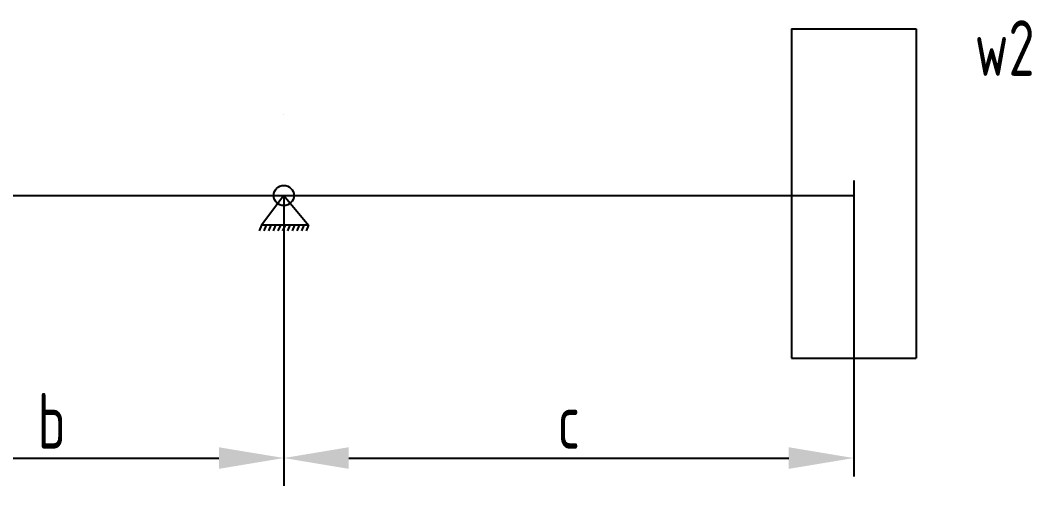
# Model space of a CAD drawing. Header units: millimetres. Extents: x 7384209 to 7384635, y 4275 to 4595.
# Drawn here: x 7384402.3 to 7384598.6, y 4504.6 to 4595 of the extents above; entities that cross this region are included whole.
import ezdxf

# ---------------------------------------------------------------- set-up
doc = ezdxf.new("R2010")
doc.units = ezdxf.units.MM
doc.header["$PDMODE"] = 6
doc.header["$PDSIZE"] = 3
doc.layers.get('0').update_dxf_attribs({"linetype": 'CONTINUOUS'})
doc.layers.get('Defpoints').update_dxf_attribs({"linetype": 'CONTINUOUS'})
doc.styles.get("Standard").update_dxf_attribs({"font": 'gbenor.shx', "width": 0.8, "bigfont": 'gbcbig.shx'})
doc.dimstyles.new('AM_GB$0', dxfattribs={"dimtxt": 3.5, "dimasz": 3.5, "dimexe": 1, "dimexo": 1, "dimgap": 1.5, "dimtad": 1, "dimdsep": 46, "dimtxsty": 'Standard', "dimcen": 0, "dimclrd": 256, "dimclre": 256, "dimclrt": 2, "dimadec": 0, "dimazin": 2, "dimtp": 0.1, "dimtm": 0.1, "dimtfac": 0.71, "dimtdec": 3, "dimtmove": 0, "dimatfit": 3, "dimfxl": 1, "dimlwd": -1, "dimlwe": -1, "dimarcsym": 1})

# ---------------------------------------------------------------- blocks, each defined once
blk = doc.blocks.new('*D43')
at = {"linetype": 'ByBlock', "transparency": 16777216}
for p, q in [((7384363.32, 4557.37), (7384363.32, 4506.4)), ((7384453.44, 4557.37), (7384453.44, 4506.4)), ((7384375.92, 4510), (7384440.84, 4510))]:
    blk.add_line(p, q, dxfattribs=at)
at = {"transparency": 16777216}
for points in [[(7384375.92, 4512.1), (7384375.92, 4507.9), (7384363.32, 4510)], [(7384440.84, 4512.1), (7384440.84, 4507.9), (7384453.44, 4510)]]:
    blk.add_solid(points, dxfattribs=at)
at = {"layer": 'Defpoints', "color": 0, "transparency": 16777216}
for p in [(7384363.32, 4560.97), (7384453.44, 4560.97), (7384453.44, 4510)]:
    blk.add_point(p, dxfattribs=at)
at = {"color": 2, "transparency": 16777216, "insert": (7384408.38, 4517.2), "char_height": 10.8, "attachment_point": 5}
blk.add_mtext('b', dxfattribs=at)
blk = doc.blocks.new('*D44')
at = {"linetype": 'ByBlock', "transparency": 16777216}
for p, q in [((7384564.05, 4563.9), (7384564.05, 4506.4)), ((7384453.44, 4557.37), (7384453.44, 4506.4)), ((7384466.04, 4510), (7384551.45, 4510))]:
    blk.add_line(p, q, dxfattribs=at)
at = {"transparency": 16777216}
for points in [[(7384466.04, 4512.1), (7384466.04, 4507.9), (7384453.44, 4510)], [(7384551.45, 4512.1), (7384551.45, 4507.9), (7384564.05, 4510)]]:
    blk.add_solid(points, dxfattribs=at)
at = {"layer": 'Defpoints', "color": 0, "transparency": 16777216}
for p in [(7384564.05, 4567.5), (7384453.44, 4560.97), (7384564.05, 4510)]:
    blk.add_point(p, dxfattribs=at)
at = {"color": 2, "transparency": 16777216, "insert": (7384508.74, 4517.2), "char_height": 10.8, "attachment_point": 5}
blk.add_mtext('c', dxfattribs=at)

msp = doc.modelspace()

# ---------------------------------------------------------------- linework, layer by layer
for p, q in [((7384551.96, 4593.36), (7384551.96, 4529.42)), ((7384551.96, 4593.36), (7384576.16, 4593.36)), ((7384576.16, 4593.36), (7384576.16, 4529.42)), ((7384453.44, 4576.63), (7384453.44, 4576.63)), ((7384218.88, 4560.97), (7384564.05, 4560.97)), ((7384453.44, 4560.97), (7384449.13, 4555.21)), ((7384453.44, 4560.97), (7384458.22, 4555.21)), ((7384453.44, 4560.97), (7384453.44, 4504.62)), ((7384449.13, 4555.21), (7384448.65, 4554.12)), ((7384458.22, 4555.21), (7384449.13, 4555.21)), ((7384450.04, 4555.21), (7384449.56, 4554.12)), ((7384450.95, 4555.21), (7384450.48, 4554.12)), ((7384451.86, 4555.21), (7384451.39, 4554.12)), ((7384452.78, 4555.21), (7384452.3, 4554.12)), ((7384453.69, 4555.21), (7384453.21, 4554.12)), ((7384454.6, 4555.21), (7384454.13, 4554.12)), ((7384455.51, 4555.21), (7384455.04, 4554.12)), ((7384456.43, 4555.21), (7384455.95, 4554.12)), ((7384457.34, 4555.21), (7384456.87, 4554.12)), ((7384458.25, 4555.21), (7384457.78, 4554.12)), ((7384551.96, 4529.42), (7384576.16, 4529.42))]:
    msp.add_line(p, q)
msp.add_circle((7384453.44, 4560.97), 1.96)

# ---------------------------------------------------------------- texts
at = {"insert": (7384587.5, 4595), "char_height": 10.8, "attachment_point": 1}
msp.add_mtext_dynamic_manual_height_columns('w2', width=30, gutter_width=1.25, heights=[0], dxfattribs=at)

# ---------------------------------------------------------------- dimensions: what is measured, and where the dimension line sits
for base, p1, p2, text, picture, middle in [((7384564.05, 4510), (7384453.44, 4560.97), (7384564.05, 4567.5), 'c', '*D44', (7384508.74, 4517.2)), ((7384453.44, 4510), (7384363.32, 4560.97), (7384453.44, 4560.97), 'b', '*D43', (7384408.38, 4517.2))]:
    dim = msp.add_linear_dim(base=base, p1=p1, p2=p2, text=text, dimstyle='AM_GB$0', override={"dimscale": 3.6, "dimtxt": 3, "dimgap": 0.5, "dimdec": 1, "dimtdec": 1})
    dim.commit()
    dim.dimension.update_dxf_attribs({"geometry": picture, "text_midpoint": middle})

doc.saveas('drawing.dxf')
